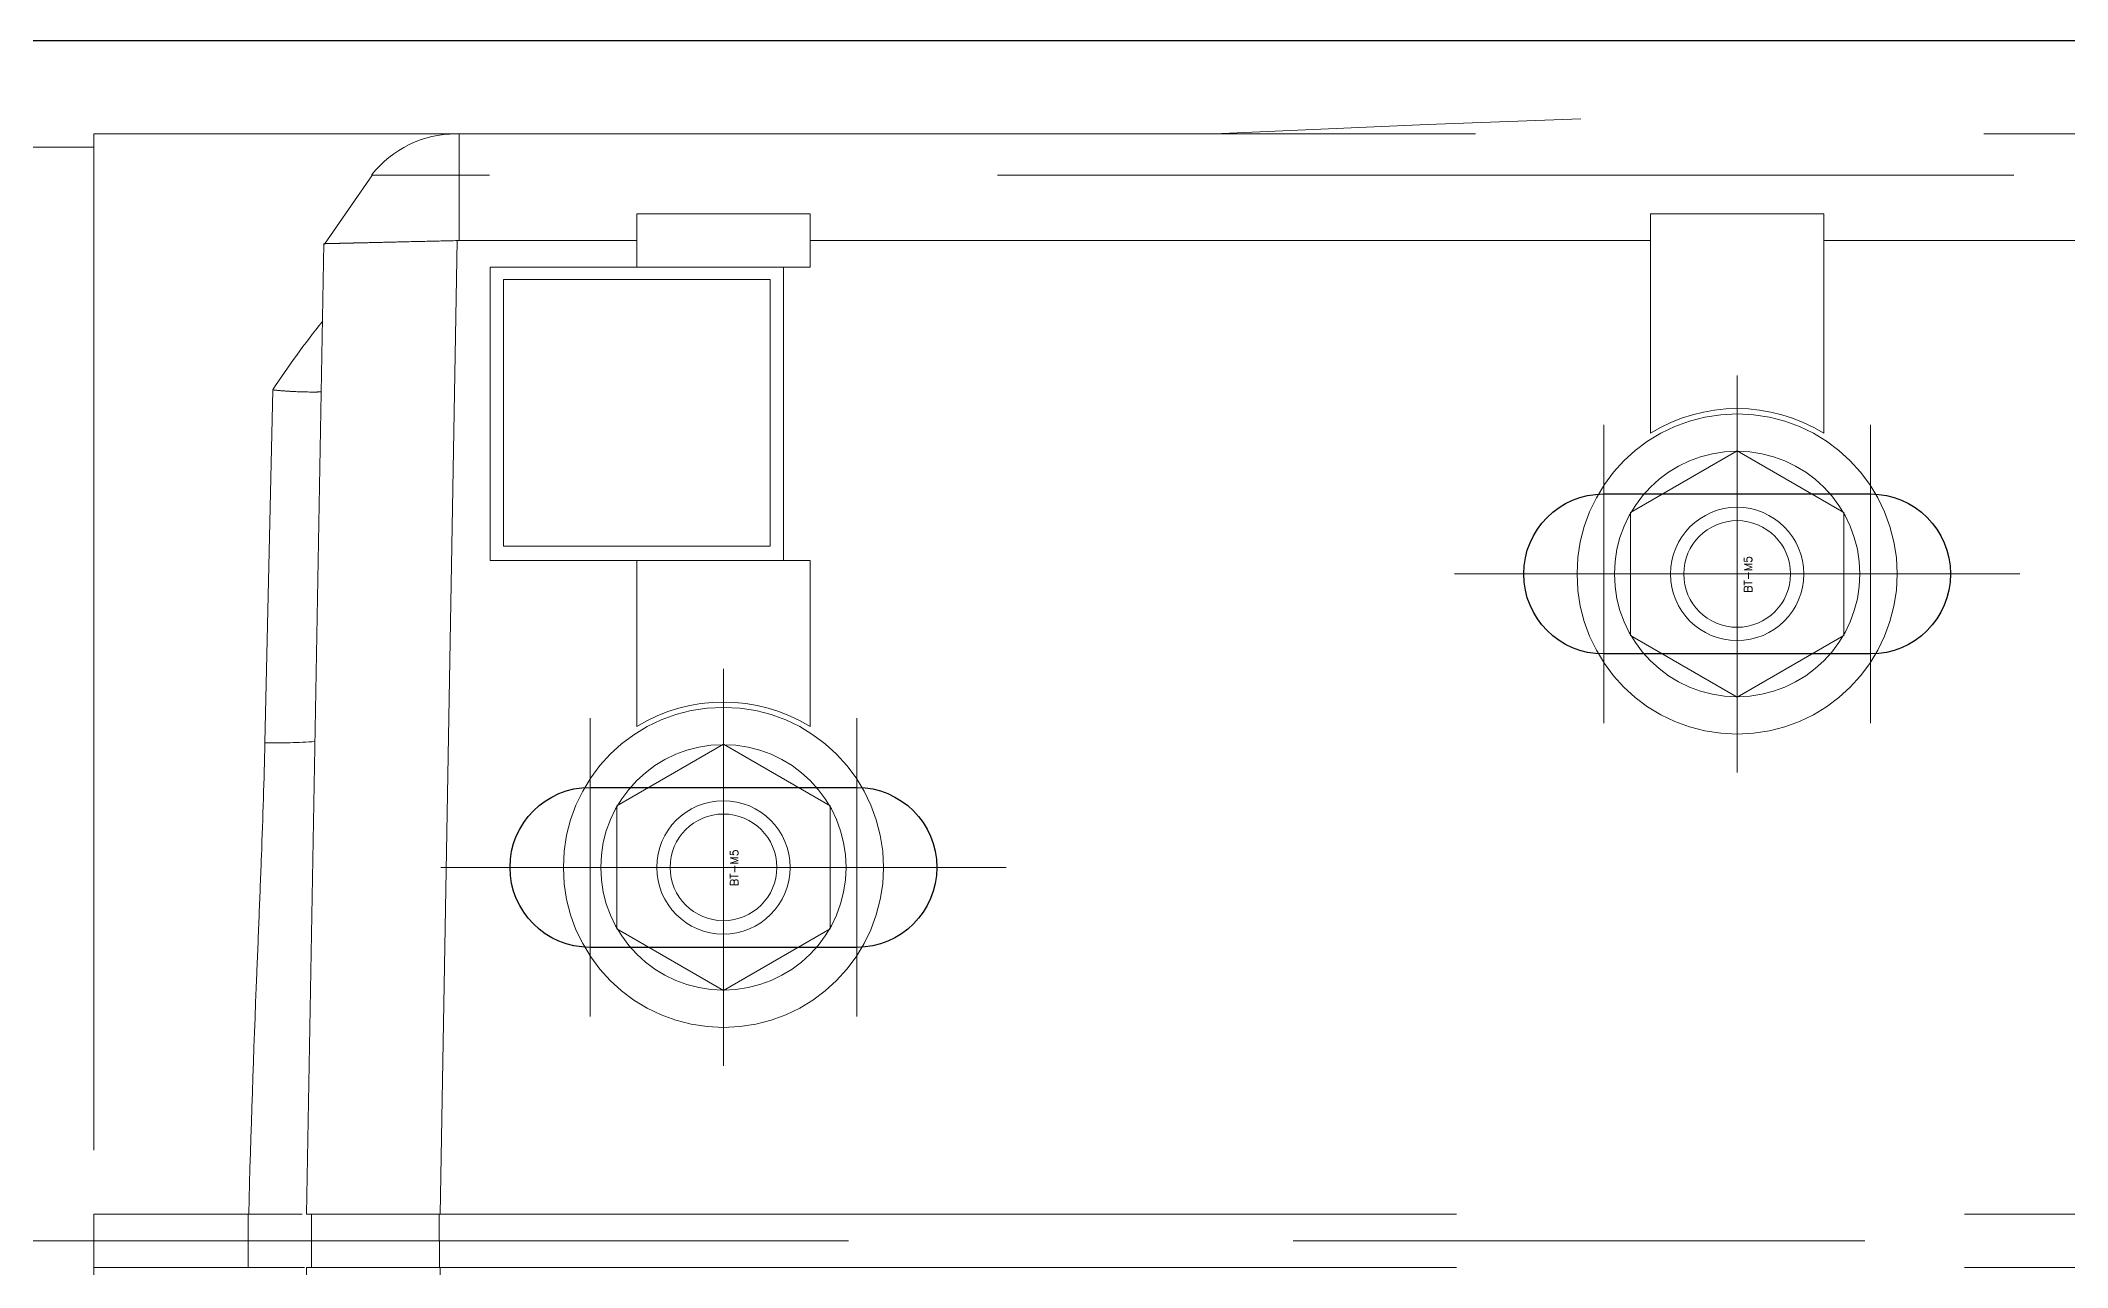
# Model space of a CAD drawing. Header units: millimetres. Extents: x -16130 to 36813, y -8099 to 27484.
# Drawn here: x 31116.7 to 31192.7, y 15929.2 to 15975.2 of the extents above; entities that cross this region are included whole.
import ezdxf

# ---------------------------------------------------------------- set-up
doc = ezdxf.new("R2010")
doc.units = ezdxf.units.MM
doc.header["$LTSCALE"] = 6
doc.linetypes.add('CENTER2', pattern=[28.575, 19.05, -3.175, 3.175, -3.175])
doc.linetypes.add('HIDDEN', pattern=[9.525, 6.35, -3.175])
doc.layers.add('04_HIDDEN', color=2, linetype='HIDDEN', lineweight=13)
doc.layers.add('05_CENTER', color=4, linetype='CENTER2', lineweight=13)
doc.layers.add('10_DRAFT', color=8, linetype='Continuous', lineweight=0, plot=False)
doc.styles.add('KSS_TXT_L', font='txt.shx', dxfattribs={"height": 3, "bigfont": 'extfont2.shx'})

# ---------------------------------------------------------------- blocks, each defined once
blk = doc.blocks.new('140.096b')
at = {"color": 0}
for p, q in [((23.6, 15), (23.6, 55.5)), ((10.623, 15), (9.976, 51.499)), ((15.624, 15), (14.979, 51.386)), ((10.623, 15), (-163.381, 15)), ((15.624, 15), (10.623, 15)), ((10.641, 15), (10.641, 14)), ((15.441, 14), (15.441, 15)), ((15.709, 15), (17.794, 15)), ((17.794, 15), (23.6, 15)), ((17.816, 15), (17.816, 13)), ((23.6, 13), (23.6, 15)), ((10.641, 14), (10.662, 14)), ((10.662, 13), (10.662, 14)), ((10.662, 14), (10.89, 14)), ((10.89, 14), (11.538, 14)), ((11.538, 14), (15.426, 14)), ((15.44, 14), (15.426, 14)), ((15.426, 14), (15.441, 14)), ((15.44, 13), (15.44, 14)), ((10.623, 13), (-163.381, 13)), ((9.976, -23.499), (10.623, 13)), ((10.623, 13), (15.624, 13)), ((14.979, -23.386), (15.624, 13)), ((17.794, 13), (15.792, 13)), ((23.6, 13), (17.794, 13)), ((23.6, -27.5), (23.6, 13)), ((-3.25, -11.5), (-3.25, -5.28)), ((3.25, -5.28), (3.25, -11.5)), ((17.189, -4.669), (16.897, -17.902)), ((-3.25, -11.5), (-2.25, -11.5)), ((-2.25, -11.5), (-2.25, -22.5)), ((-2.25, -11.5), (3.25, -11.5)), ((-1.75, -12.04), (-1.75, -22.04)), ((8.25, -12.04), (-1.75, -12.04)), ((8.75, -11.5), (3.25, -11.5)), ((8.25, -22.04), (8.25, -12.04)), ((8.75, -22.5), (8.75, -11.5)), ((-41.25, -16.28), (-41.25, -23.5)), ((-34.75, -23.5), (-34.75, -16.28)), ((-2.25, -22.5), (-3.25, -22.5)), ((-3.25, -23.5), (-3.25, -22.5)), ((3.25, -22.5), (-2.25, -22.5)), ((-1.75, -22.04), (8.25, -22.04)), ((3.25, -22.5), (8.75, -22.5)), ((3.25, -22.5), (3.25, -23.5)), ((-41.25, -23.5), (-124.75, -23.5)), ((-41.25, -23.5), (-41.25, -24.5)), ((-34.75, -24.5), (-34.75, -23.5)), ((-3.25, -23.5), (-34.75, -23.5)), ((-3.25, -24.5), (-3.25, -23.5)), ((3.25, -23.5), (3.25, -24.5)), ((9.905, -23.5), (3.25, -23.5)), ((9.976, -23.499), (9.905, -23.5)), ((9.905, -25.952), (9.905, -23.5)), ((13.158, -25.967), (14.954, -23.366)), ((-41.25, -24.5), (-34.75, -24.5)), ((3.25, -24.5), (-3.25, -24.5)), ((-162.674, -25.952), (9.905, -25.952)), ((9.905, -25.952), (9.905, -27.5)), ((23.6, -27), (27.6, -27)), ((9.905, -27.5), (-161.825, -27.5)), ((10.032, -27.5), (9.905, -27.5)), ((10.04, -27.5), (23.6, -27.5))]:
    blk.add_line(p, q, dxfattribs=at)
for centre, radius in [((0, 0), 2.5), ((0, 0), 2.5), ((0, 0), 2), ((0, 0), 2), ((-38, -11), 2.5), ((-38, -11), 2.5), ((-38, -11), 2), ((-38, -11), 2)]:
    blk.add_circle(centre, radius, dxfattribs=at)
for centre, radius, start, end in [((0, 0), 6.2, 238.38603, 301.61397), ((-38, -11), 6.2, 238.38603, 301.61397), ((-10.385, -0.013), 32.625, 321.1802, 326.74707), ((11.59, -945.042), 919.092, 89.901586, 90.105041), ((10.032, -23.5), 4, 270.00126, 321.82986), ((11.59, -945.042), 919.092, 89.900122, 89.901586), ((-82.4, 1337), 1366, 267.314588, 272.685412)]:
    blk.add_arc(centre, radius, start, end, dxfattribs=at)
blk.add_ellipse((17.189, -9.618), major_axis=(-10.998, 0.192), ratio=0.449811, start_param=4.72024, end_param=4.892005, dxfattribs=at)
for points, knots in [([(17.794, 13), (17.719, 9.928), (17.609, 6.914), (17.463, 3.216), (17.433, 2.48), (17.375, 1.016), (17.347, 0.285), (17.267, -1.881), (17.22, -3.292), (17.189, -4.669)], [0, 0, 0, 0, 0.5, 0.5, 0.625, 0.625, 0.75, 0.75, 1, 1, 1, 1]), ([(15.075, -17.825), (15.14, -17.824), (15.205, -17.823), (15.54, -17.82), (15.81, -17.825), (16.217, -17.845), (16.353, -17.854), (16.625, -17.875), (16.763, -17.888), (16.897, -17.902)], [0.8597977, 0.8597977, 0.8597977, 0.8597977, 0.875, 0.875, 0.9375, 0.9375, 0.96875, 0.96875, 1, 1, 1, 1]), ([(9.976, -23.499), (10.343, -23.491), (10.703, -23.482), (11.41, -23.466), (11.761, -23.459), (12.419, -23.443), (12.729, -23.435), (13.309, -23.422), (13.573, -23.416), (13.923, -23.408), (14.032, -23.405), (14.235, -23.4), (14.329, -23.398), (14.581, -23.392), (14.712, -23.389), (14.854, -23.386), (14.892, -23.385), (14.948, -23.383), (14.966, -23.383), (14.977, -23.382), (14.979, -23.382), (14.979, -23.382)], [0, 0, 0, 0, 0.125, 0.125, 0.25, 0.25, 0.375, 0.375, 0.5, 0.5, 0.5625, 0.5625, 0.625, 0.625, 0.75, 0.75, 0.8125, 0.8125, 0.875, 0.875, 0.9008139, 0.9008139, 0.9008139, 0.9008139])]:
    blk.add_open_spline(points, degree=3, knots=knots, dxfattribs=at)
at = {"layer": '05_CENTER', "color": 0}
for p, q in [((-176.143, 14), (165.916, 14)), ((0, -5.06), (0, 5.06)), ((5.06, 0), (-5.06, 0)), ((-38, -16.06), (-38, -5.94)), ((-32.94, -11), (-43.06, -11))]:
    blk.add_line(p, q, dxfattribs=at)
blk = doc.blocks.new('A$C6C943B69_1_1_1_1')
at = {"color": 0, "linetype": 'CENTER2'}
for p, q in [((0, -7.441), (0, 7.441)), ((-7.441, 0), (7.441, 0))]:
    blk.add_line(p, q, dxfattribs=at)
at = {"color": 0}
for p, q in [((-4.619, 0), (-2.309, 4)), ((-2.309, 4), (2.309, 4)), ((2.309, 4), (4.619, 0)), ((-2.309, -4), (-4.619, 0)), ((4.619, 0), (2.309, -4)), ((2.309, -4), (-2.309, -4))]:
    blk.add_line(p, q, dxfattribs=at)
for radius in [6, 4.6]:
    blk.add_circle((0, 0), radius, dxfattribs=at)
at = {"layer": '10_DRAFT', "style": 'KSS_TXT_L'}
blk.add_text('BT-M5', height=0.3, dxfattribs=at).set_placement((-0.703, -0.558))
blk = doc.blocks.new('A$C6849161B')
at = {"color": 0}
for points in [[(-45, 0), (45, 0), (45, -242, -0.414214), (42, -245), (-42, -245, -0.414214), (-45, -242)], [(17, -70), (17, -80, -1), (11, -80), (11, -70, -1)], [(28, -108), (28, -118, -1), (22, -118), (22, -108, -1)]]:
    blk.add_lwpolyline(points, format="xyb", close=True, dxfattribs=at)
at = {"layer": '05_CENTER'}
for p, q in [((0, -248.754), (0, 3.066)), ((14, -85.597), (14, -64.403)), ((19.597, -70), (8.403, -70)), ((19.597, -75), (8.403, -75)), ((19.597, -80), (8.403, -80)), ((25, -123.597), (25, -102.403)), ((30.597, -108), (19.403, -108)), ((30.597, -113), (19.403, -113)), ((30.597, -118), (19.403, -118))]:
    blk.add_line(p, q, dxfattribs=at)
blk = doc.blocks.new('A$C6849164D')
blk.add_blockref('A$C6849161B', (0, 0))
at = {"layer": '04_HIDDEN', "color": 4, "rotation": 90}
blk.add_blockref('140.096b', (14, -75), dxfattribs=at)
at = {"layer": '04_HIDDEN'}
for p in [(14, -75), (25, -113)]:
    blk.add_blockref('A$C6C943B69_1_1_1_1', p, dxfattribs=at)

msp = doc.modelspace()

# ---------------------------------------------------------------- block references
at = {"rotation": 90}
msp.add_blockref('A$C6849164D', (31067.27317, 15930.15458), dxfattribs=at)

doc.saveas('drawing.dxf')
